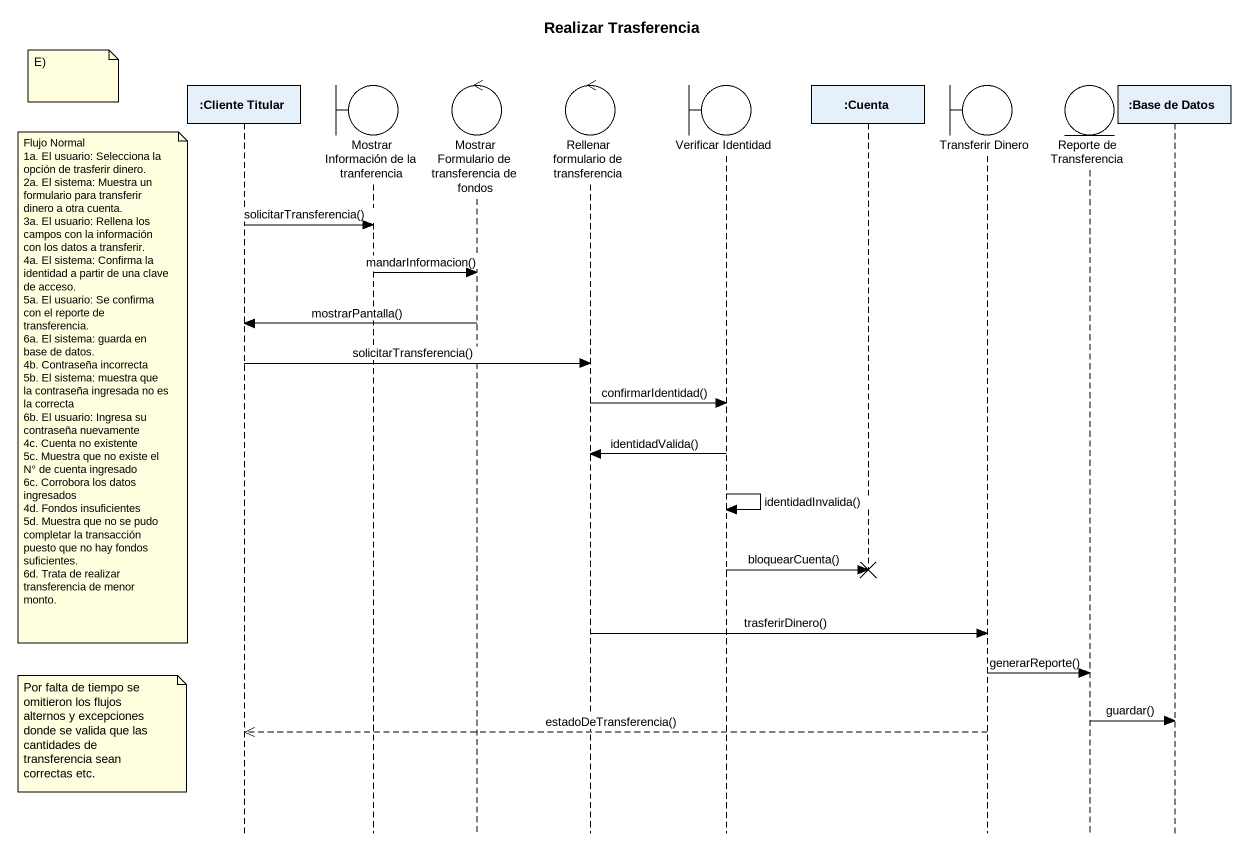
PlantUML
@startuml
title Realizar Trasferencia
hide footbox
participant ":Cliente Titular" as Cliente_Titular
boundary "Mostrar Información de la tranferencia" as Mostrar_Información_de_la
control "Mostrar Formulario de transferencia de fondos" as Mostrar_Formulario_de
control "Rellenar formulario de transferencia" as Rellenar_formulario_de
boundary "Verificar Identidad" as Verificar_Identidad
participant ":Cuenta" as Cuenta
boundary "Transferir Dinero" as Transferir_Dinero
entity "Reporte de Transferencia" as Reporte_de_Transferencia
participant ":Base de Datos" as Base_de_Datos

note left of Cliente_Titular : E)
Cliente_Titular -> Mostrar_Información_de_la : solicitarTransferencia()
Mostrar_Información_de_la -> Mostrar_Formulario_de : mandarInformacion()
Mostrar_Formulario_de -> Cliente_Titular : mostrarPantalla()
Cliente_Titular -> Rellenar_formulario_de : solicitarTransferencia()
note left of Cliente_Titular
  Flujo Normal
  1a. El usuario: Selecciona la opción de trasferir dinero.
  2a. El sistema: Muestra un formulario para transferir dinero a otra cuenta.
  3a. El usuario: Rellena los campos con la información con los datos a transferir.
  4a. El sistema: Confirma la identidad a partir de una clave de acceso.
  5a. El usuario: Se confirma con el reporte de transferencia.
  6a. El sistema: guarda en base de datos.
  4b. Contraseña incorrecta
  5b. El sistema: muestra que la contraseña ingresada no es la correcta
  6b. El usuario: Ingresa su contraseña nuevamente
  4c. Cuenta no existente
  5c. Muestra que no existe el N° de cuenta ingresado
  6c. Corrobora los datos ingresados
  4d. Fondos insuficientes
  5d. Muestra que no se pudo completar la transacción puesto que no hay fondos suficientes.
  6d. Trata de realizar transferencia de menor monto.
end note
Rellenar_formulario_de -> Verificar_Identidad : confirmarIdentidad()
Verificar_Identidad -> Rellenar_formulario_de : identidadValida()
Verificar_Identidad -> Verificar_Identidad : identidadInvalida()
Verificar_Identidad -> Cuenta !! : bloquearCuenta()
Rellenar_formulario_de -> Transferir_Dinero : trasferirDinero()
Transferir_Dinero -> Reporte_de_Transferencia : generarReporte()
Reporte_de_Transferencia -> Base_de_Datos : guardar()
Transferir_Dinero -->> Cliente_Titular : estadoDeTransferencia()
note left of Cliente_Titular : Por falta de tiempo se omitieron los flujos alternos y excepciones donde se valida que las cantidades de transferencia sean correctas etc.
@enduml
